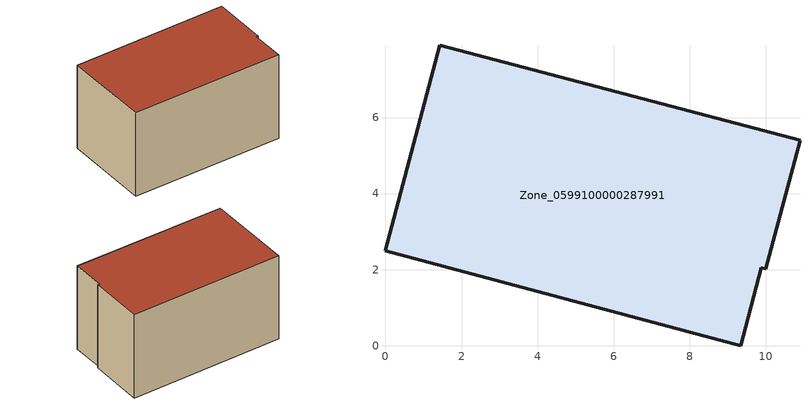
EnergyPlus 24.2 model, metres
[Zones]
Zone_0599100000287991
 floor ground (C_G): 9.88,2.05 9.34,0 0,2.5 1.43,7.9 10.9,5.41 10,2.02 z0
 wall outside (C_F): 1.43,7.9 0,2.5 9.34,0 9.88,2.05 10,2.02 10.9,5.41 1.43,7.9 z0:5.65
 roof outside (C_R): 10,2.02 10.9,5.41 1.43,7.9 0,2.5 9.34,0 9.88,2.05 z5.65
[BUILDING]
Pand.0599100000287991: North Axis=0; Terrain=City; Loads Convergence Tolerance Value=0.04; Temperature Convergence Tolerance Value=0.4; Solar Distribution=FullExterior; Maximum Number of Warmup Days=25; Minimum Number of Warmup Days=1
[Site:Location]
Rotterdam.The.Hague.AP_ZH_NLD Design_Conditions: Latitude=51.96; Longitude=4.45; Time Zone=1; Elevation=-4.5
[SITE:GROUNDTEMPERATURE:BUILDINGSURFACE]
18, 18, 18, 18, 18, 18, 18, 18, 18, 18, 18, 18
[MATERIAL] Thermal Absorptance=0.9; Solar Absorptance=0.7; Visible Absorptance=0.7
Name | Roughness | Thickness | Conductivity | Density | Specific Heat
G.TI.1946 | MediumSmooth | 0.15 | 1 | 540 | 1210
F.TI.1946 | Rough | 0.3 | 0.857143 | 1920 | 840
R.TI.1946 | MediumRough | 0.2 | 0.1 | 1500 | 1000
[CONSTRUCTION]
C_G: G.TI.1946
C_F: F.TI.1946
C_R: R.TI.1946
[ZONE]
Zone_0599100000287991: Type=1; Multiplier=1; Ceiling Height=Autocalculate; Volume=Autocalculate; Floor Area=autocalculate; Part of Total Floor Area=Yes
[ZONEINFILTRATION:DESIGNFLOWRATE]
Infil_Zone_0599100000287991: Zone or ZoneList or Space or SpaceList=Zone_0599100000287991; Schedule=AlwaysOn; Design Flow Rate Calculation Method=Flow/Area; Flow Rate per Floor Area=0.003; Constant Term Coefficient=1; Temperature Term Coefficient=0; Velocity Term Coefficient=0; Velocity Squared Term Coefficient=0
[HVACTEMPLATE:ZONE:IDEALLOADSAIRSYSTEM]
Zone_0599100000287991: Maximum Heating Supply Air Temperature=50; Minimum Cooling Supply Air Temperature=13; Maximum Heating Supply Air Humidity Ratio=0.0156; Minimum Cooling Supply Air Humidity Ratio=0.0077; Heating Limit=NoLimit; Cooling Limit=NoLimit; Dehumidification Control Type=ConstantSensibleHeatRatio; Cooling Sensible Heat Ratio=0.7; Dehumidification Setpoint=60; Humidification Control Type=None; Humidification Setpoint=30; Outdoor Air Method=None; Outdoor Air Flow Rate per Person=0.00944; Outdoor Air Flow Rate per Zone Floor Area=0; Outdoor Air Flow Rate per Zone=0; Demand Controlled Ventilation Type=None; Outdoor Air Economizer Type=NoEconomizer; Heat Recovery Type=None; Sensible Heat Recovery Effectiveness=0.7; Latent Heat Recovery Effectiveness=0.65
[ZONECONTROL:THERMOSTAT]
ThermostatControl_Zone_0599100000287991: Zone or ZoneList=Zone_0599100000287991; Control Type Schedule=DualSetpointControlType; Control 1=Thermostat_Zone_0599100000287991; Temperature Difference Between Cutout And Setpoint=0
[THERMOSTATSETPOINT:DUALSETPOINT]
Thermostat_Zone_0599100000287991: Heating Setpoint Temperature Schedule=HeatingSetpoint_Zone_0599100000287991; Cooling Setpoint Temperature Schedule=CoolingSetpoint_Zone_0599100000287991
[SCHEDULE:COMPACT]
HeatingSetpoint_Zone_0599100000287991: Through: 12/31, For: AllDays, Until: 24:00, 21
CoolingSetpoint_Zone_0599100000287991: Through: 12/31, For: AllDays, Until: 24:00, 24
DualSetpointControlType: Through: 12/31, For: AllDays, Until: 24:00, 4
AlwaysOn: Through: 12/31, For: AllDays, Until: 24:00, 1
